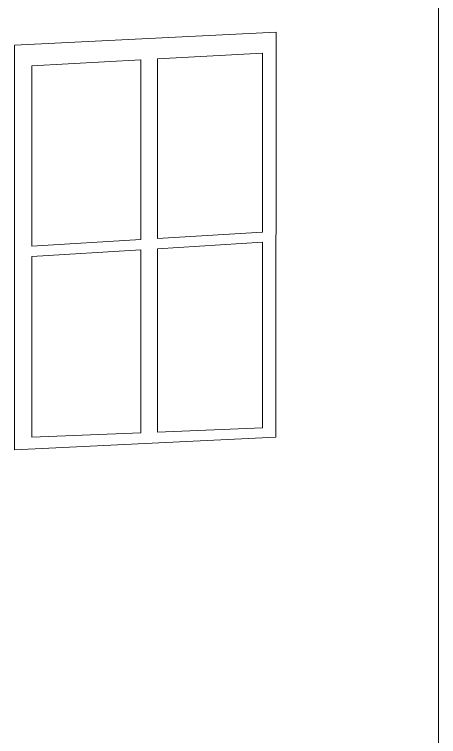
# Model space of a CAD drawing. Header units: millimetres. Extents: x 10952 to 14102, y 3132 to 4905.
# Drawn here: x 12380.6 to 12582.9, y 3916.8 to 4261.4 of the extents above; entities that cross this region are included whole.
import ezdxf

# ---------------------------------------------------------------- set-up
doc = ezdxf.new("R2010")
doc.units = ezdxf.units.MM
doc.layers.add('Acometida', color=7, linetype='Continuous', lineweight=15)

msp = doc.modelspace()

# ---------------------------------------------------------------- linework, layer by layer
at = {"layer": 'Acometida', "ltscale": 300}
msp.add_line((12582.933, 4341.266), (12582.932, 3772.239), dxfattribs=at)
msp.add_lwpolyline([(12380.598, 4246.829), (12505.398, 4252.988), (12505.335, 4059.736), (12380.652, 4053.585)], close=True, dxfattribs=at)
for points in [[(12448.788, 4240.229), (12498.92, 4242.967), (12498.921, 4157.525)], [(12388.949, 4150.8), (12388.949, 4236.96), (12440.833, 4239.794)], [(12440.833, 4239.794), (12440.833, 4153.973)], [(12448.788, 4154.459), (12448.788, 4240.229)], [(12498.921, 4157.525), (12448.788, 4154.459)], [(12440.833, 4153.973), (12388.949, 4150.8)], [(12448.788, 4149.619), (12498.921, 4152.73)], [(12498.921, 4152.73), (12498.922, 4064.164), (12448.788, 4062.145)], [(12388.949, 4145.907), (12440.833, 4149.126)], [(12440.833, 4149.126), (12440.833, 4061.825)], [(12448.788, 4062.145), (12448.788, 4149.619)], [(12440.833, 4061.825), (12388.949, 4059.736), (12388.949, 4145.907)]]:
    msp.add_lwpolyline(points, dxfattribs=at)

doc.saveas('drawing.dxf')
